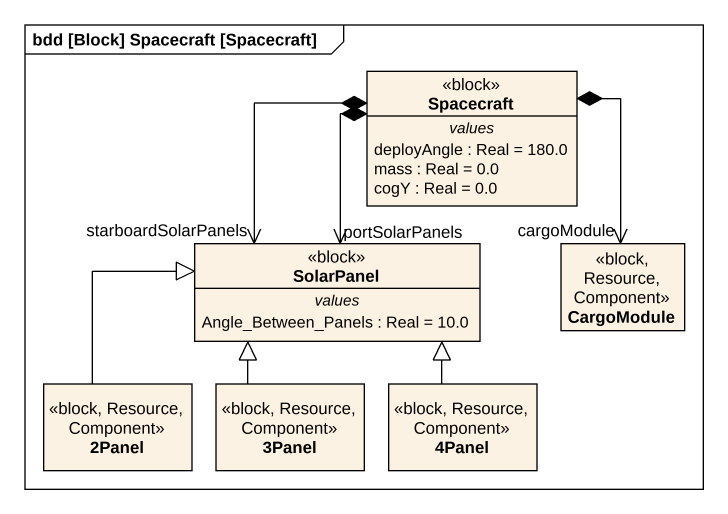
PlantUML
@startuml
mainframe bdd [Block] Spacecraft [Spacecraft]
hide circle
hide empty members
class Spacecraft <<block>> {
  -- values --
  deployAngle : Real = 180.0
  mass : Real = 0.0
  cogY : Real = 0.0
}
class SolarPanel <<block>> {
  -- values --
  Angle_Between_Panels : Real = 10.0
}
class CargoModule <<block, Resource, Component>>
class "2Panel" as c2Panel <<block, Resource, Component>>
class "3Panel" as c3Panel <<block, Resource, Component>>
class "4Panel" as c4Panel <<block, Resource, Component>>
Spacecraft *--> "starboardSolarPanels" SolarPanel
Spacecraft *--> "portSolarPanels" SolarPanel
Spacecraft *--> "cargoModule" CargoModule
c2Panel -up-|> SolarPanel
c3Panel -up-|> SolarPanel
c4Panel -up-|> SolarPanel
@enduml
